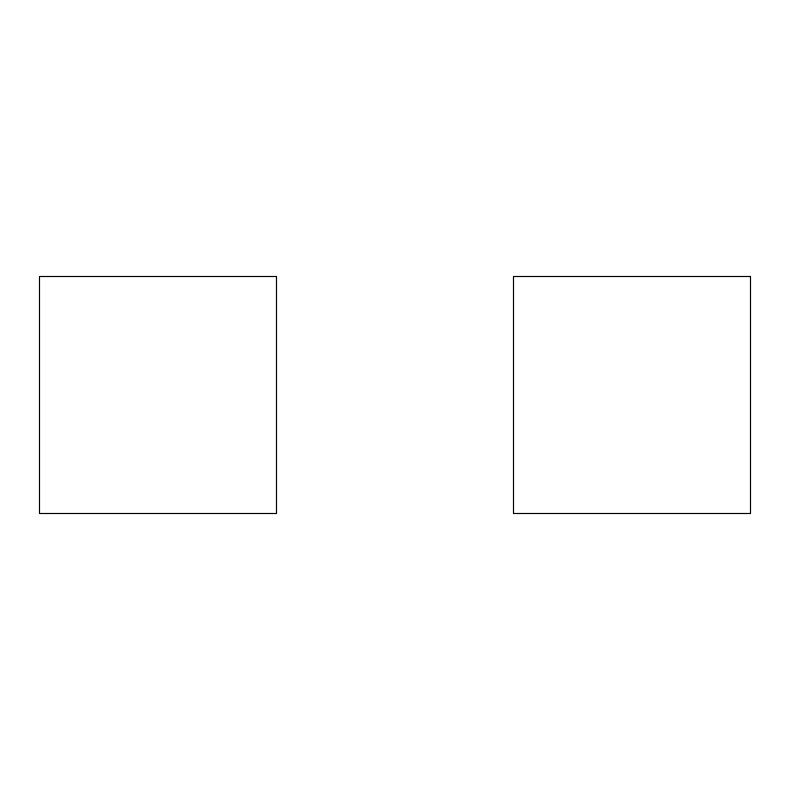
<?xml version="1.0" encoding="UTF-8"?>
<svg xmlns="http://www.w3.org/2000/svg" width="790" height="790" viewBox="0 0 790 790"><rect width="100%" height="100%" fill="white"/><g stroke="black" fill="none" stroke-linecap="round" stroke-linejoin="round"><path stroke-width="1.19" d="M276.5 276.5L39.5 276.5L39.5 513.5L276.5 513.5L276.5 276.5M750.5 276.5L513.5 276.5L513.5 513.5L750.5 513.5L750.5 276.5"/></g></svg>
